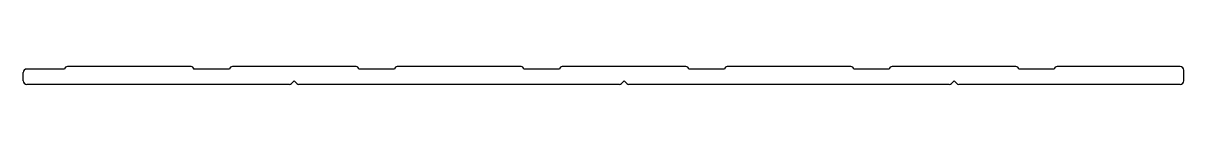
# Model space of a CAD drawing. Extents: x 822.8 to 921.3, y 528.3 to 529.8.
import ezdxf

# ---------------------------------------------------------------- set-up
doc = ezdxf.new("R2010")
doc.units = 0
doc.layers.get('0').update_dxf_attribs({"linetype": 'CONTINUOUS'})

msp = doc.modelspace()

# ---------------------------------------------------------------- linework, layer by layer
for p, q in [((822.799, 528.561), (822.799, 529.261)), ((826.304, 529.561), (823.099, 529.561)), ((837.049, 529.761), (826.549, 529.761)), ((840.304, 529.561), (837.293, 529.561)), ((851.049, 529.761), (840.549, 529.761)), ((854.304, 529.561), (851.293, 529.561)), ((865.049, 529.761), (854.549, 529.761)), ((868.304, 529.561), (865.293, 529.561)), ((879.049, 529.761), (868.549, 529.761)), ((882.304, 529.561), (879.293, 529.561)), ((893.049, 529.761), (882.549, 529.761)), ((896.304, 529.561), (893.293, 529.561)), ((907.049, 529.761), (896.549, 529.761)), ((910.304, 529.561), (907.293, 529.561)), ((920.999, 529.761), (910.549, 529.761)), ((921.299, 528.561), (921.299, 529.461)), ((845.395, 528.261), (823.099, 528.261)), ((845.799, 528.561), (845.572, 528.334)), ((845.799, 528.561), (846.025, 528.334)), ((873.395, 528.261), (846.202, 528.261)), ((873.799, 528.561), (873.572, 528.334)), ((873.799, 528.561), (874.025, 528.334)), ((901.395, 528.261), (874.202, 528.261)), ((901.799, 528.561), (901.572, 528.334)), ((901.799, 528.561), (902.025, 528.334)), ((920.999, 528.261), (902.202, 528.261))]:
    msp.add_line(p, q)
for centre, radius, start, end in [((823.099, 529.261), 0.3, 90, 180), ((826.549, 529.511), 0.25, 90, 168.46304), ((837.049, 529.511), 0.25, 11.53696, 90), ((840.549, 529.511), 0.25, 90, 168.46304), ((851.049, 529.511), 0.25, 11.53696, 90), ((854.549, 529.511), 0.25, 90, 168.46304), ((865.049, 529.511), 0.25, 11.53696, 90), ((868.549, 529.511), 0.25, 90, 168.46304), ((879.049, 529.511), 0.25, 11.53696, 90), ((882.549, 529.511), 0.25, 90, 168.46304), ((893.049, 529.511), 0.25, 11.53696, 90), ((896.549, 529.511), 0.25, 90, 168.46304), ((907.049, 529.511), 0.25, 11.53696, 90), ((910.549, 529.511), 0.25, 90, 168.46304), ((920.999, 529.461), 0.3, 0, 90), ((823.099, 528.561), 0.3, 180, 270), ((845.395, 528.511), 0.25, 270, 315), ((846.202, 528.511), 0.25, 225, 270), ((873.395, 528.511), 0.25, 270, 315), ((874.202, 528.511), 0.25, 225, 270), ((901.395, 528.511), 0.25, 270, 315), ((902.202, 528.511), 0.25, 225, 270), ((920.999, 528.561), 0.3, 270, 0)]:
    msp.add_arc(centre, radius, start, end)

doc.saveas('drawing.dxf')
